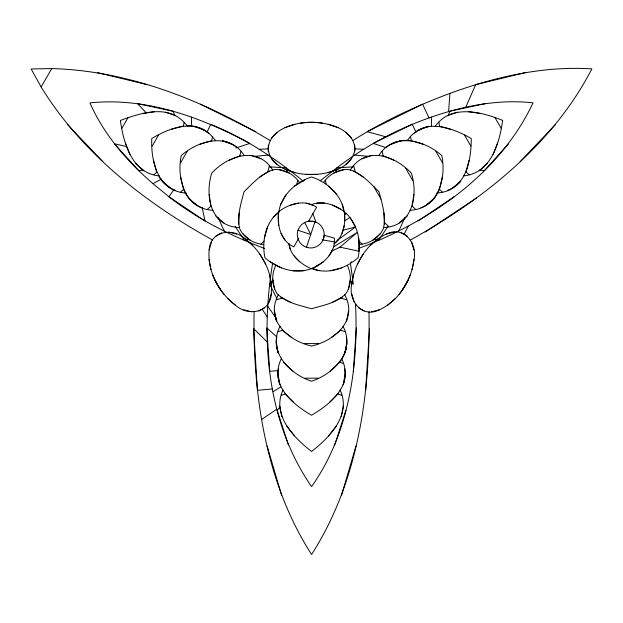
<?xml version="1.0" encoding="UTF-8"?>
<svg xmlns="http://www.w3.org/2000/svg" width="623" height="623" viewBox="0 0 623 623"><rect width="100%" height="100%" fill="white"/><g stroke="black" fill="none" stroke-linecap="round" stroke-linejoin="round"><path stroke-width="0.93" d="M308.338 221.624L316.577 207.35C304.873 198.916 289.095 203.69 278.582 211.765C276.846 224.911 280.607 240.969 293.76 246.879L298.822 238.111M359.339 244.489C369.275 243.702 378.971 238.111 383.254 228.882C386.61 216.524 382 203.768 379.033 191.791C370.14 183.232 361.395 172.867 349.012 169.604C338.881 168.701 329.193 174.308 323.547 182.516M239.458 227.504C210.403 226.554 204.796 196.043 211.672 173.155C228.182 155.555 257.572 145.385 272.89 170.328M431.365 126.041L431.63 117.007C464.073 105.731 498.665 99.049 533.07 102.826C499.615 173.786 430.291 221.624 358.521 248.476M254.083 311.788C252.697 395.27 265.671 483.074 311.578 554.501C357.462 483.059 370.412 395.247 368.995 311.765M272.609 263.319C260.095 338.694 266.987 422.371 311.57 486.618C348.685 434.215 358.583 367.126 355.531 304.258M351.645 284.547C348.202 300.901 362.29 318.509 379.36 309.818C398.806 300.847 411.468 280.225 414.054 259.347C417.496 242.993 403.416 225.386 386.346 234.077C366.892 243.048 354.238 263.669 351.645 284.547L353.615 274.315M244.021 155.189C229.03 132.06 198.612 140.097 181.238 155.586C176.364 178.746 185.148 209.211 213.058 210.294M263.724 244.504C253.779 243.718 244.084 238.134 239.793 228.906C236.678 216.547 240.906 203.783 244.006 191.814C252.899 183.255 261.637 172.883 274.019 169.612C284.15 168.708 293.838 174.308 299.492 182.523M436.816 193.037C465.56 191.222 471.229 161.972 471.261 138.524C451.293 127.185 423.43 117.046 407.45 140.424M365.662 390.278L369.517 328.57M409.989 210.263C437.891 209.172 446.675 178.708 441.793 155.548C424.411 140.066 393.993 132.029 379.01 155.158M353.358 371.253L356.34 327.908M448.607 111.61L449.938 93.372C495.246 76.824 543.349 65.797 591.85 68.88C552.944 144.349 483.386 199.485 410.401 240.026M340.103 389.99C351.676 414.887 329.66 437.385 311.562 451.48C293.464 437.385 271.433 414.902 283.006 389.998M209.164 250.01C207.202 271.34 218.735 292.615 235.525 305.293C247.962 316.453 270.257 313.058 271.262 293.931C273.224 272.601 261.691 251.326 244.909 238.648C232.465 227.488 210.177 230.884 209.164 250.01L211.438 242.129M341.817 359.035C354.074 384.555 331.358 403.618 311.555 415.253C291.26 403.494 268.77 383.963 281.573 358.155M350.142 170.313C365.46 145.369 394.85 155.501 411.359 173.124C418.555 195.521 412.2 226.951 383.589 227.488M343.016 326.304C356.037 351.014 334.045 373.855 311.547 381.214C289.056 373.862 267.057 351.022 280.07 326.312M239.162 212.902L238.664 224.171M344.581 294.461C358.536 320.199 335.042 340.563 311.547 346.077C288.044 340.571 264.549 320.206 278.489 294.469M278.87 211.937C265.375 222.45 261.59 241.56 264.939 257.688C279.073 270.647 302.272 276.448 318.828 264.604M347.315 265.32C351.606 274.322 351.613 285.513 345.765 293.838C336.747 302.926 323.392 305.317 311.539 308.743C299.679 305.317 286.331 302.934 277.305 293.854C271.457 285.529 271.464 274.33 275.748 265.336M323.617 238.118L324.155 235.292L334.349 238.118C335.805 252.471 323.781 263.755 311.531 268.817C301.073 264.23 290.505 255.851 288.908 243.842M268.342 145.027C266.395 166.878 294.087 174.767 311.516 174.557C328.414 174.409 352.696 168.303 355.055 148.422C352.688 128.548 328.407 122.443 311.508 122.303C293.994 122.186 266.551 129.857 268.342 151.848M334.146 243.834C343.74 236.452 345.718 223.112 344.464 211.758C335.252 204.998 322.714 200.045 311.523 204.663M412.2 206.4L413.828 194.446M345.041 374.15L343.281 384.773A33.066 33.066 0 0 0 344.597 368.769M346.762 342.307L344.893 352.93A31.142 31.142 0 0 0 346.295 336.926M346.583 321.086L348.576 310.464M412.083 269.58L414.054 259.347M463.676 175.873C491.025 173.443 499.482 143.126 502.644 120.403C481.384 111.782 450.888 103.955 435.119 126.43M348.358 289.243L350.476 278.621M183.396 126.025L184.135 122.396C167.369 104.15 140.191 113.152 120.371 120.465C123.541 143.181 132.014 173.498 159.363 175.927M341.202 416.616L343.398 405.994M211.649 140.782L212.482 136.982C196.346 117.786 169.604 127.653 151.755 138.571C150.782 161.933 158.008 191.44 186.222 193.075M442.346 176.893L439.534 189.003A31.796 31.796 0 0 1 430.127 202.413M239.839 155.882L240.867 151.506M335.852 172.057L336.903 167.844C365.413 145.813 397.591 128.766 431.63 117.007M267.82 171.862L269.3 165.952M465.973 172.205L469.002 160.469M296.657 184.54L297.763 180.327M264.3 238.407L267.532 227.029M342.004 233.384L344.246 225.503M268.996 301.805L271.262 293.931M341.521 495.308L356.006 445.99M344.464 220.184C346.435 199.928 329.808 182.734 311.516 176.979C293.231 182.741 276.604 199.936 278.582 220.192M334.707 445.04L345.897 410.393M306.485 247.261L314.973 221.733M448.389 115.099L449.884 111.206L485.488 103.582M493.112 154.434L497.575 142.978M355.593 305.948L356.255 305.169M465.77 107.242L475.661 84.658L525.617 72.541M398.658 231.328L405.059 217.341M207.038 132.146L210.753 124.351C244.605 137.94 275.187 158.265 303.354 181.238M297.965 230.253L299.499 227.099L301.797 224.444L304.702 222.473A13.449 13.449 0 0 1 323.905 231.795A13.449 13.449 0 0 1 309.935 247.931A13.449 13.449 0 0 1 297.965 230.253L310.729 234.497L304.702 222.473M404.226 234.061L408.236 226.219M280.778 204.157L286.269 194.571M329.03 255.874L332.83 249.223M212.653 240.057C145.33 202.911 81.808 153.211 41.118 86.994L51.748 68.577C129.444 70.679 204.251 100.825 270.094 140.533M121.89 128.307L127.925 117.848M152.168 146.132L158.507 135.152M180.545 162.876L187.196 151.342M351.419 261.629L350.453 263.303L353.35 284.228L350.219 281.207M357.571 263.918L363.256 254.075M402.442 289.82L408.127 279.968M387.599 226.819L378.722 240.26L374.073 238.921M173.91 189.563L168.958 196.775C197.655 219.288 230.557 235.603 264.541 248.491M328.578 435.804L336.264 426.21M279.828 407.162L277.212 410.401L288.41 445.048M508.641 143.664L484.242 170.694L480.123 170.04M520.119 161.637L555.576 124.421M271.278 138.438L276.962 132.528M346.061 164.332L351.746 158.421M260.951 244.107L264.051 241.039M329.427 402.31L338.071 393.822M273.201 280.88L269.72 284.244L276.916 298.643M207.529 209.266L210.808 206.182M330.315 371.02L339.387 362.524A31.796 31.796 0 0 0 346.295 347.665M180.763 191.954L183.637 189.322M153.951 174.705L156.716 172.244M273.092 217.474L278.831 212.365M344.464 214.966L346.217 213.409C357.906 224.638 361.371 242.176 358.124 257.673C345.827 268.638 327.387 274.922 311.531 268.482M334.177 243.538L338.157 240.003M479.18 170.725L487.279 163.506M372.429 240.571L380.575 233.423M370.272 245.446L378.145 238.625M387.553 305.27L395.426 298.448M399.055 222.995L407.255 215.955M331.927 251.053L339.901 247.16L357.4 232.379L333.585 246.817M425.719 205.497L433.982 198.566A31.142 31.142 0 0 1 420.829 207.786M452.43 188.076L460.747 181.238A33.066 33.066 0 0 1 447.548 190.389M320.23 180.81L336.903 167.844L352.968 166.871M331.241 337.526L340.773 330.135M337.09 240.525L355.523 227.013L349.955 217.466L344.745 220.776M261.792 419.365L276.924 409.093M418.041 220.994L454.089 196.728M425.205 232.075L476.712 197.865M315.713 266.714L323.321 261.753M259.846 177.072L269.346 170.998M352.93 140.518C383.285 121.08 416.226 105.996 449.938 93.372M273.1 391.696L280.786 386.945M294.5 186.075L305.48 179.471M215.667 236.288L221.578 232.877M258.856 311.056L264.759 307.645M235.985 147.97L249.792 143.43C201.159 117.319 146.031 96.97 89.946 102.896C103.87 134.584 126.96 161.193 152.947 183.653L161.489 179.05M332.223 302.389L342.229 297.194M228.921 160.36L240.089 155.797M418.929 130.075L429.006 126.282A33.066 33.066 0 0 0 414.49 133.151M390.489 144.505L400.628 140.814A31.796 31.796 0 0 1 411.686 140.775L423.578 144.396M362.01 158.857L372.204 155.267M284.999 127.707L294.843 124.296M328.181 172.563L338.024 169.152M333.484 173.132L343.74 169.651M281.355 395.294L285.217 394.009M447.33 115.574L457.625 112.163M199.446 144.435L211.337 140.814M278.193 331.615L282.507 330.315M248.507 239.076L244.333 240.276L235.112 226.328M276.495 299.772L282.351 298.09M171.418 129.288L183.092 126.041M343.102 230.245L355.523 227.013M290.591 205.084L298.542 203.082M330.268 270.756L341.739 267.874M386.346 234.077L394.304 232.106M371.401 311.788L379.36 309.818M142.908 170.095L138.789 170.749L114.383 143.726L126.664 146.623M142.465 113.557L154.613 111.696M254.098 156.404L268.435 155.049M272.648 388.97L257.439 390.294L253.569 328.586L267.228 342.011M278.458 370.576L269.736 371.269L266.745 327.916L276.799 336.911M259.223 149.31L268.015 148.866M51.748 68.577L31.15 68.966L41.118 86.994M316.85 203.114L324.505 203.082M292.794 270.764L303.845 270.725M305.823 122.529L317.193 122.529M305.831 174.339L317.2 174.331M304.554 343.584L318.532 343.584M304.888 378.177L318.205 378.169M355.009 148.85L363.801 149.286M269.44 166.839L286.128 167.852L287.18 172.065M308.533 221.29L311.196 221.461M312.972 221.578L314.747 221.695M354.588 155.034L368.084 156.311M468.403 111.649L480.551 113.503M322.099 239.855L334.349 241.864M339.901 247.16L358.988 251.201L358.755 238.391M97.383 72.611L147.347 84.705M228.75 232.13L236.709 234.1M243.718 309.841L251.676 311.804M385.676 136.78L367.212 131.671L422.589 104.15L429.045 117.981M439.449 126.274L451.122 129.522M340.726 298.082L346.575 299.756M340.579 330.307L344.885 331.6M339.566 362.267L343.281 363.443M386.12 147.651L373.232 143.407L412.262 124.312L415.977 132.115M165.391 112.21L175.686 115.621M306.197 203.114L313.33 205.473M311.928 268.303L319.217 270.717M337.892 394.001L341.747 395.286M279.291 169.666L289.555 173.139M328.173 124.288L338.016 127.699M285.007 169.16L294.85 172.571M250.82 155.291L261.021 158.873M232.535 144.528L222.395 140.837A31.142 31.142 0 0 1 236.966 147.62M194.01 126.321L204.087 130.114M382.95 155.766L394.125 160.321M200.427 104.189L255.804 131.687M332.448 205.076L340.547 209.188M280.841 297.202L290.848 302.396M270.109 261.676L281.323 267.882M401.477 232.846L407.387 236.257M358.318 307.637L364.221 311.041M353.685 170.982L363.193 177.049M344.169 211.929L346.217 213.409M282.305 330.143L291.844 337.534M152.947 183.653L168.958 196.775L205.006 221.033L202.249 207.825M162.284 181.285L170.609 188.123M197.327 205.535L189.057 198.605A31.142 31.142 0 0 0 202.218 207.825M215.792 215.986L224 223.026M244.909 238.648L252.782 245.47M227.644 298.472L235.525 305.293M242.479 233.446L250.625 240.595M466.043 171.956L469.08 174.65M135.752 163.569L143.851 170.78M439.402 189.283L442.275 191.907M283.706 362.531L292.787 371.02M412.247 206.158L415.51 209.235M384.407 222.395L388.783 226.624M285.038 393.829L293.682 402.318M359.004 241.023L362.103 244.091M328.539 186.067L336.778 194.563M294.033 255.882L299.741 261.761M346.053 132.52L351.738 138.423M271.285 158.437L276.97 164.34M67.44 124.499L102.912 161.7M146.179 112.818L137.527 103.636L173.132 111.252L174.627 115.146M184.135 122.396L187.905 126.469M212.482 136.982L215.574 140.455M286.853 426.218L294.539 435.804M267.485 305.963L276.441 318.571M262.338 309.421L267.119 316.819M281.043 233.391L284.898 240.011M495.09 117.786L501.133 128.245M464.509 135.098L470.856 146.086M435.827 151.303L442.486 162.829M405.713 168.311L412.706 180.421M373.683 186.402L381.027 199.119M259.799 254.091L265.491 263.934M214.943 280L220.628 289.843M217.995 217.396L224.397 231.359M125.449 143.041L129.911 154.488M312.746 213.518L316.118 222.45M267.111 446.006L281.612 495.316M411.624 242.098L413.898 249.979M351.808 293.916L354.082 301.789M275 315.838L276.495 321.102L274.502 310.472M325.268 180.32L326.382 184.54M153.554 160.243L156.583 171.979M353.732 165.936L355.211 171.847M382.156 151.482L383.184 155.843M180.686 176.932L183.505 189.042A31.796 31.796 0 0 0 192.92 202.452M410.534 136.951L411.375 140.751M342.268 204.149L343.74 211.283M289.15 244.021L290.225 249.231M279.711 406.001L281.908 416.623M438.88 122.357L439.698 126.337M272.594 278.629L274.712 289.259M269.447 274.33L271.418 284.555M209.009 259.378L210.979 269.611M276.324 342.315L278.201 352.945A31.142 31.142 0 0 1 276.791 336.934M278.06 374.158L279.82 384.788A33.066 33.066 0 0 1 278.497 368.777M209.219 194.485L210.862 206.439M278.317 216.446L278.8 225.51M383.885 212.879L384.391 224.148M191.386 117.046L191.643 125.776M354.682 145.011L354.689 151.833M188.582 125.706A32.964 32.964 0 0 1 208.518 133.182M410.339 274.798A71.692 71.692 0 0 1 399.078 294.321M386.065 147.596A31.142 31.142 0 0 1 400.628 140.814M224 294.352A71.692 71.692 0 0 1 212.723 274.829M175.491 190.428A32.996 32.996 0 0 1 159.036 176.901M300.239 123.198A71.692 71.692 0 0 1 322.776 123.19"/></g></svg>
